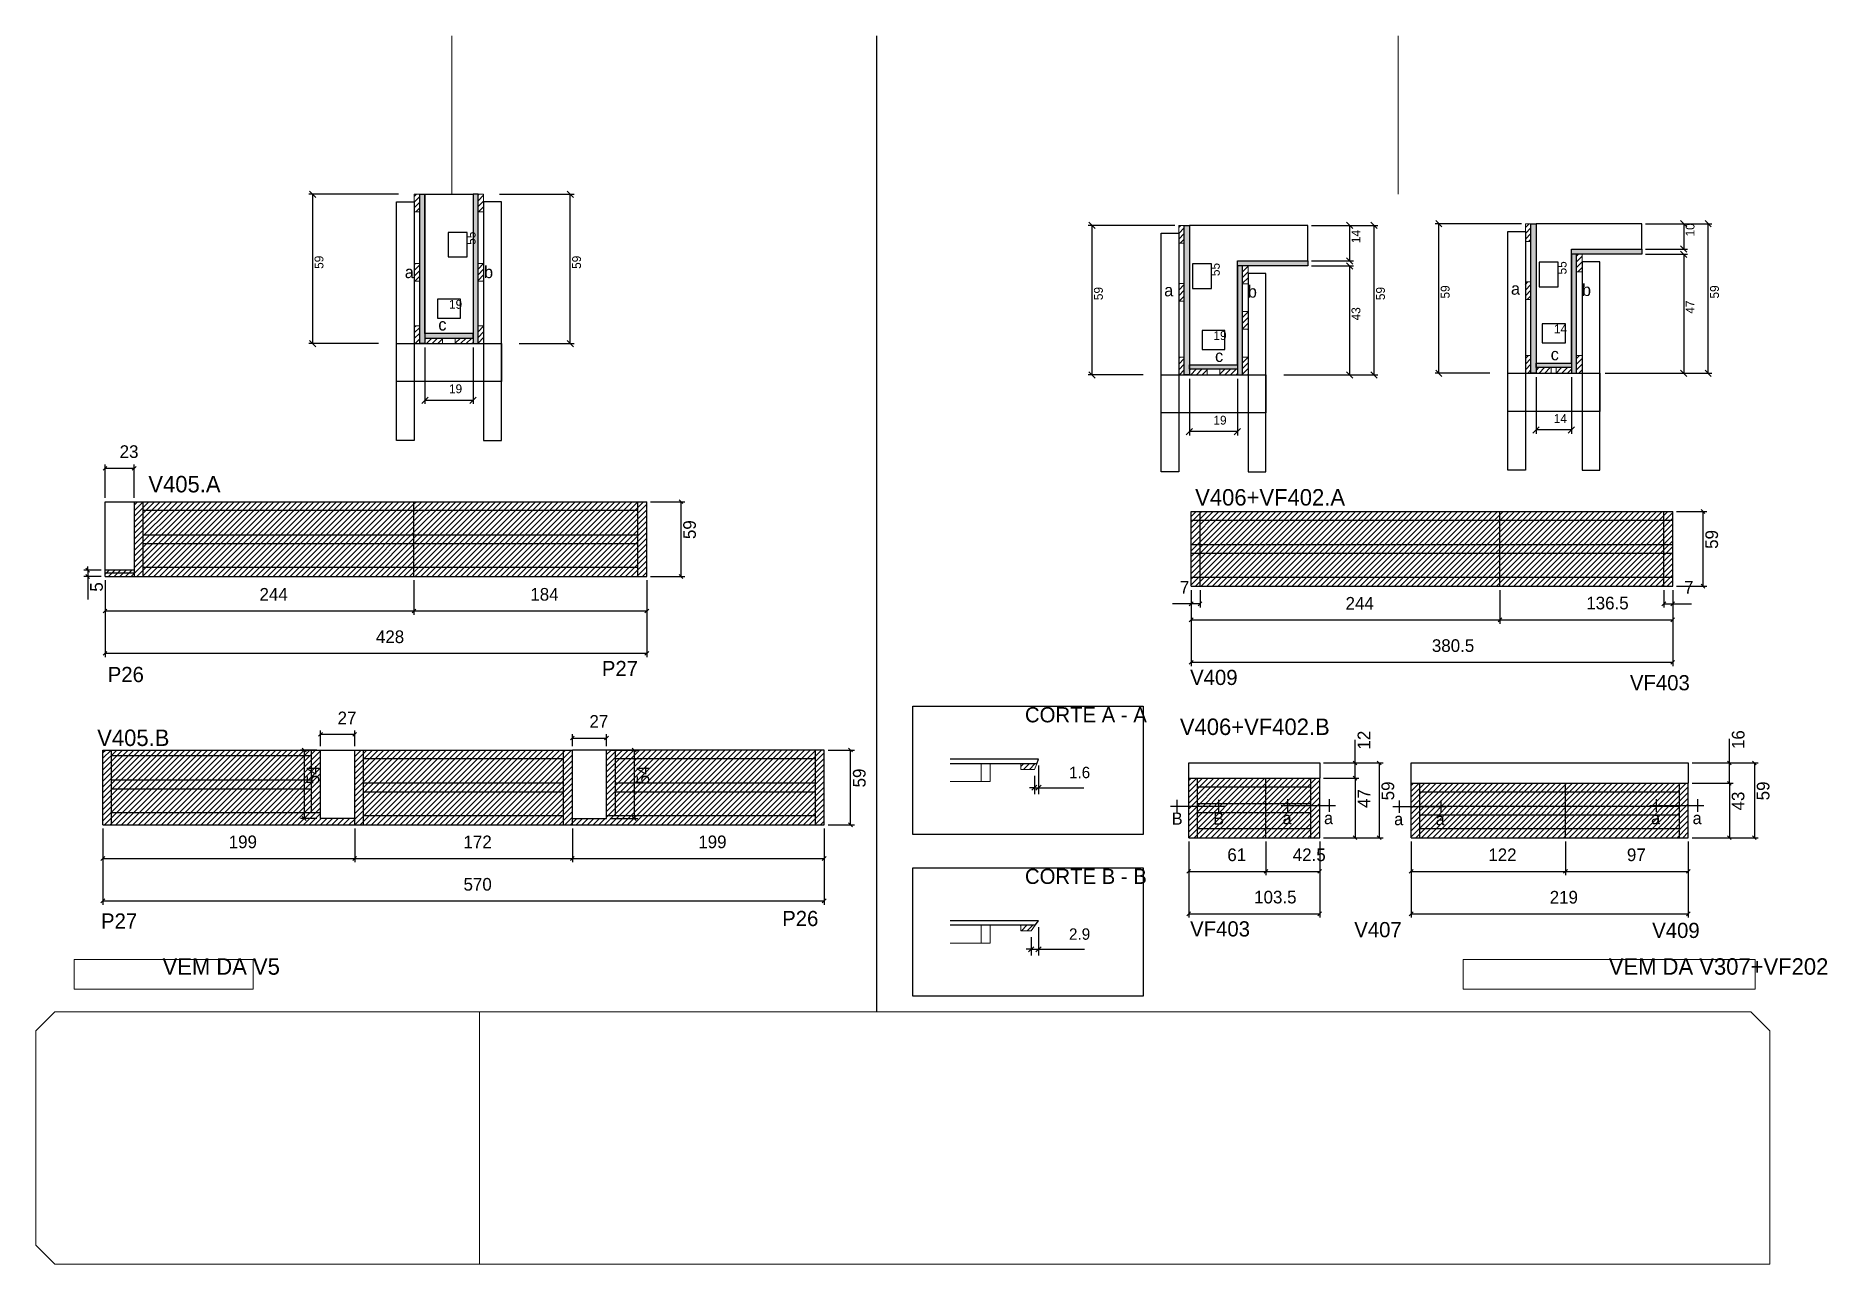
# Model space of a CAD drawing. Header units: metres. Extents: x 3181 to 4596, y 3741 to 4711.
import ezdxf

# ---------------------------------------------------------------- set-up
doc = ezdxf.new("R2010")
doc.units = ezdxf.units.M
for name, color, linetype in [('5', 7, 'Continuous'), ('CONCRETO', 7, 'Continuous'), ('COTA', 7, 'Continuous'), ('Cota Seção (2x)', 7, 'Continuous'), ('Cotas', 7, 'Continuous'), ('detalhes', 7, 'Continuous'), ('Hachura', 7, 'Continuous'), ('Madeira', 7, 'Continuous'), ('NOMENCLATURA', 7, 'Continuous'), ('Painéis', 7, 'Continuous'), ('REAPROVEITAMENTO', 7, 'Continuous'), ('SARR_2.2x7', 7, 'Continuous'), ('SARR_3.5x7', 7, 'Continuous'), ('SARR_EDITAR', 7, 'Continuous'), ('SARRAFO DE PRESSAO', 7, 'Continuous'), ('TEXTO PILAR', 7, 'Continuous'), ('Texto Seção', 7, 'Continuous')]:
    doc.layers.add(name, color=color, linetype=linetype)

msp = doc.modelspace()

# ---------------------------------------------------------------- hatches: boundary and pattern name
at = {"layer": 'COTA'}
h = msp.add_hatch(dxfattribs=at)
h.set_pattern_fill('AR-CONC')
h.paths.add_polyline_path([(3258.7, 4343.5), (3235.7, 4343.5), (3235.7, 4289.5), (3258.7, 4289.5), (3258.7, 4343.5), (3258.7, 4343.5)])
at = {"layer": 'Hachura'}
h = msp.add_hatch(dxfattribs=at)
h.set_pattern_fill('ANSI31')
h.paths.add_polyline_path([(3480, 4572.4), (3484.4, 4572.4), (3484.4, 4586.4), (3480, 4586.4), (3480, 4572.4)])
h = msp.add_hatch(color=7, dxfattribs=at)
h.dxf.hatch_style = 1
h.paths.add_polyline_path([(3488.4, 4586.4), (3484.4, 4586.4), (3484.4, 4468.4), (3488.4, 4468.4), (3488.4, 4586.4), (3488.4, 4586.4)])
h = msp.add_hatch(color=7, dxfattribs=at)
h.dxf.hatch_style = 1
h.paths.add_polyline_path([(3530.4, 4586.4), (3526.4, 4586.4), (3526.4, 4468.4), (3530.4, 4468.4), (3530.4, 4586.4), (3530.4, 4586.4)])
h = msp.add_hatch(dxfattribs=at)
h.set_pattern_fill('ANSI31')
h.paths.add_polyline_path([(3534.8, 4572.4), (3530.4, 4572.4), (3530.4, 4586.4), (3534.8, 4586.4), (3534.8, 4572.4)])
h = msp.add_hatch(dxfattribs=at)
h.set_pattern_fill('ANSI31')
h.paths.add_polyline_path([(4084, 4547.7), (4088.4, 4547.7), (4088.4, 4561.7), (4084, 4561.7), (4084, 4547.7)])
h = msp.add_hatch(color=7, dxfattribs=at)
h.dxf.hatch_style = 1
h.paths.add_polyline_path([(4088.4, 4561.7), (4092.4, 4561.7), (4092.4, 4443.7), (4088.4, 4443.7), (4088.4, 4561.7), (4088.4, 4561.7)])
h = msp.add_hatch(dxfattribs=at)
h.set_pattern_fill('ANSI31')
h.paths.add_polyline_path([(4357.9, 4549), (4362.3, 4549), (4362.3, 4563), (4357.9, 4563), (4357.9, 4549)])
h = msp.add_hatch(color=7, dxfattribs=at)
h.dxf.hatch_style = 1
h.paths.add_polyline_path([(4362.3, 4563), (4366.3, 4563), (4366.3, 4445), (4362.3, 4445), (4362.3, 4563), (4362.3, 4563)])
h = msp.add_hatch(dxfattribs=at)
h.set_pattern_fill('ANSI31')
h.paths.add_polyline_path([(3480, 4517.6), (3484.4, 4517.6), (3484.4, 4531.6), (3480, 4531.6), (3480, 4517.6)])
h = msp.add_hatch(dxfattribs=at)
h.set_pattern_fill('ANSI31')
h.paths.add_polyline_path([(3534.8, 4517.6), (3530.4, 4517.6), (3530.4, 4531.6), (3534.8, 4531.6), (3534.8, 4517.6)])
h = msp.add_hatch(color=7, dxfattribs=at)
h.dxf.hatch_style = 1
h.paths.add_polyline_path([(4130.4, 4529.7), (4130.4, 4533.7), (4186, 4533.7), (4186, 4529.7), (4130.4, 4529.7)])
h = msp.add_hatch(color=7, dxfattribs=at)
h.dxf.hatch_style = 1
h.paths.add_polyline_path([(4134.4, 4529.7), (4130.4, 4529.7), (4130.4, 4443.7), (4134.4, 4443.7), (4134.4, 4529.7), (4134.4, 4529.7)])
h = msp.add_hatch(dxfattribs=at)
h.set_pattern_fill('ANSI31')
h.paths.add_polyline_path([(4138.8, 4515.7), (4134.4, 4515.7), (4134.4, 4529.7), (4138.8, 4529.7), (4138.8, 4515.7)])
h = msp.add_hatch(color=7, dxfattribs=at)
h.dxf.hatch_style = 1
h.paths.add_polyline_path([(4394.3, 4539), (4394.3, 4543), (4449.9, 4543), (4449.9, 4539), (4394.3, 4539)])
h = msp.add_hatch(color=7, dxfattribs=at)
h.dxf.hatch_style = 1
h.paths.add_polyline_path([(4398.3, 4539), (4394.3, 4539), (4394.3, 4445), (4398.3, 4445), (4398.3, 4539), (4398.3, 4539)])
h = msp.add_hatch(dxfattribs=at)
h.set_pattern_fill('ANSI31')
h.paths.add_polyline_path([(4402.7, 4525), (4398.3, 4525), (4398.3, 4539), (4402.7, 4539), (4402.7, 4525)])
h = msp.add_hatch(dxfattribs=at)
h.set_pattern_fill('ANSI31')
h.paths.add_polyline_path([(4084, 4501.8), (4088.4, 4501.8), (4088.4, 4515.8), (4084, 4515.8), (4084, 4501.8)])
h = msp.add_hatch(dxfattribs=at)
h.set_pattern_fill('ANSI31')
h.paths.add_polyline_path([(4357.9, 4503.1), (4362.3, 4503.1), (4362.3, 4517.1), (4357.9, 4517.1), (4357.9, 4503.1)])
h = msp.add_hatch(dxfattribs=at)
h.set_pattern_fill('ANSI31')
h.paths.add_polyline_path([(4138.8, 4479.7), (4134.4, 4479.7), (4134.4, 4493.7), (4138.8, 4493.7), (4138.8, 4479.7)])
h = msp.add_hatch(dxfattribs=at)
h.set_pattern_fill('ANSI31')
h.paths.add_polyline_path([(3480, 4468.4), (3484.4, 4468.4), (3484.4, 4482.4), (3480, 4482.4), (3480, 4468.4)])
h = msp.add_hatch(color=7, dxfattribs=at)
h.dxf.hatch_style = 1
h.paths.add_polyline_path([(3526.4, 4472.8), (3526.4, 4476.4), (3488.4, 4476.4), (3488.4, 4472.8), (3526.4, 4472.8)])
h = msp.add_hatch(dxfattribs=at)
h.set_pattern_fill('ANSI31')
h.paths.add_polyline_path([(3488.4, 4468.4), (3488.4, 4472.8), (3502.4, 4472.8), (3502.4, 4468.4), (3488.4, 4468.4)])
h = msp.add_hatch(dxfattribs=at)
h.set_pattern_fill('ANSI31')
h.paths.add_polyline_path([(3526.4, 4468.4), (3526.4, 4472.8), (3512.4, 4472.8), (3512.4, 4468.4), (3526.4, 4468.4)])
h = msp.add_hatch(dxfattribs=at)
h.set_pattern_fill('ANSI31')
h.paths.add_polyline_path([(3534.8, 4468.4), (3530.4, 4468.4), (3530.4, 4482.4), (3534.8, 4482.4), (3534.8, 4468.4)])
h = msp.add_hatch(dxfattribs=at)
h.set_pattern_fill('ANSI31')
h.paths.add_polyline_path([(4357.9, 4445), (4362.3, 4445), (4362.3, 4459), (4357.9, 4459), (4357.9, 4445)])
h = msp.add_hatch(dxfattribs=at)
h.set_pattern_fill('ANSI31')
h.paths.add_polyline_path([(4402.7, 4445), (4398.3, 4445), (4398.3, 4459), (4402.7, 4459), (4402.7, 4445)])
h = msp.add_hatch(dxfattribs=at)
h.set_pattern_fill('ANSI31')
h.paths.add_polyline_path([(4084, 4443.7), (4088.4, 4443.7), (4088.4, 4457.7), (4084, 4457.7), (4084, 4443.7)])
h = msp.add_hatch(color=7, dxfattribs=at)
h.dxf.hatch_style = 1
h.paths.add_polyline_path([(4092.4, 4448.1), (4092.4, 4451.7), (4130.4, 4451.7), (4130.4, 4448.1), (4092.4, 4448.1)])
h = msp.add_hatch(dxfattribs=at)
h.set_pattern_fill('ANSI31')
h.paths.add_polyline_path([(4092.4, 4443.7), (4092.4, 4448.1), (4106.4, 4448.1), (4106.4, 4443.7), (4092.4, 4443.7)])
h = msp.add_hatch(dxfattribs=at)
h.set_pattern_fill('ANSI31')
h.paths.add_polyline_path([(4130.4, 4443.7), (4130.4, 4448.1), (4116.4, 4448.1), (4116.4, 4443.7), (4130.4, 4443.7)])
h = msp.add_hatch(dxfattribs=at)
h.set_pattern_fill('ANSI31')
h.paths.add_polyline_path([(4138.8, 4443.7), (4134.4, 4443.7), (4134.4, 4457.7), (4138.8, 4457.7), (4138.8, 4443.7)])
h = msp.add_hatch(color=7, dxfattribs=at)
h.dxf.hatch_style = 1
h.paths.add_polyline_path([(4366.3, 4449.4), (4366.3, 4453), (4394.3, 4453), (4394.3, 4449.4), (4366.3, 4449.4)])
h = msp.add_hatch(dxfattribs=at)
h.set_pattern_fill('ANSI31')
h.paths.add_polyline_path([(4366.3, 4445), (4366.3, 4449.4), (4378.3, 4449.4), (4378.3, 4445), (4366.3, 4445)])
h = msp.add_hatch(dxfattribs=at)
h.set_pattern_fill('ANSI31')
h.paths.add_polyline_path([(4394.3, 4445), (4394.3, 4449.4), (4382.3, 4449.4), (4382.3, 4445), (4394.3, 4445)])
h = msp.add_hatch(dxfattribs=at)
h.set_pattern_fill('ANSI31')
h.paths.add_polyline_path([(3971.8, 4136.5), (3970, 4132.1), (3959.2, 4132.1), (3959.2, 4136.5), (3971.8, 4136.5)])
h = msp.add_hatch(dxfattribs=at)
h.set_pattern_fill('ANSI31')
h.paths.add_polyline_path([(3970.6, 4009), (3967.4, 4004.6), (3959.2, 4004.6), (3959.2, 4009), (3970.6, 4009)])
at = {"layer": 'REAPROVEITAMENTO'}
h = msp.add_hatch(dxfattribs=at)
h.set_pattern_fill('ANSI31')
h.paths.add_polyline_path([(3258.7, 4289.5), (3235.7, 4289.5), (3235.7, 4284.5), (3479.7, 4284.5), (3479.7, 4343.5), (3258.7, 4343.5), (3258.7, 4289.5), (3258.7, 4289.5)])
h = msp.add_hatch(dxfattribs=at)
h.set_pattern_fill('ANSI31')
h.paths.add_polyline_path([(3663.7, 4284.5), (3663.7, 4343.5), (3479.7, 4343.5), (3479.7, 4284.5), (3663.7, 4284.5)])
h = msp.add_hatch(dxfattribs=at)
h.set_pattern_fill('ANSI31')
h.paths.add_polyline_path([(4474.3, 4276.8), (4474.3, 4335.8), (4093.8, 4335.8), (4093.8, 4276.8), (4474.3, 4276.8), (4474.3, 4276.8)])
h = msp.add_hatch(dxfattribs=at)
h.set_pattern_fill('ANSI31')
h.paths.add_polyline_path([(3405.9, 4093.4), (3405.9, 4147.4), (3233.9, 4147.4), (3233.9, 4088.4), (3432.9, 4088.4), (3432.9, 4093.4), (3405.9, 4093.4)])
h = msp.add_hatch(dxfattribs=at)
h.set_pattern_fill('ANSI31')
h.paths.add_polyline_path([(3604.9, 4088.4), (3604.9, 4147.4), (3432.9, 4147.4), (3432.9, 4088.4), (3604.9, 4088.4)])
h = msp.add_hatch(dxfattribs=at)
h.set_pattern_fill('ANSI31')
h.paths.add_polyline_path([(3631.9, 4093.4), (3604.9, 4093.4), (3604.9, 4088.4), (3803.9, 4088.4), (3803.9, 4147.4), (3631.9, 4147.4), (3631.9, 4093.4)])
h = msp.add_hatch(dxfattribs=at)
h.set_pattern_fill('ANSI31')
h.paths.add_polyline_path([(4195.4, 4078.2), (4195.4, 4125.2), (4091.9, 4125.2), (4091.9, 4078.2), (4195.4, 4078.2), (4195.4, 4078.2)])
h = msp.add_hatch(dxfattribs=at)
h.set_pattern_fill('ANSI31')
h.paths.add_polyline_path([(4486.6, 4078.2), (4486.6, 4121.2), (4267.6, 4121.2), (4267.6, 4078.2), (4486.6, 4078.2)])

# ---------------------------------------------------------------- linework, layer by layer
at = {"layer": 'CONCRETO', "color": 251, "lineweight": 25}
for points in [[(3488.4, 4586.4), (3488.4, 4586.4), (3526.4, 4586.4), (3526.4, 4558.4), (3526.4, 4558.4), (3526.4, 4476.4), (3488.4, 4476.4), (3488.4, 4586.4)], [(4186, 4533.7), (4186, 4561.7), (4092.4, 4561.7), (4092.4, 4533.7), (4092.4, 4533.7), (4092.4, 4451.7), (4130.4, 4451.7), (4130.4, 4533.7)], [(4449.9, 4543), (4449.9, 4563), (4366.3, 4563), (4366.3, 4535), (4366.3, 4535), (4366.3, 4453), (4394.3, 4453), (4394.3, 4543)]]:
    msp.add_lwpolyline(points, close=True, dxfattribs=at)
at = {"layer": 'COTA', "color": 241, "lineweight": 25}
for p, q in [((3845.2, 4711.4), (3845.2, 3940.7)), ((3235.7, 4289.5), (3235.7, 4343.5)), ((3235.7, 4343.5), (3258.7, 4343.5)), ((3405.9, 4147.4), (3432.9, 4147.4)), ((3631.9, 4147.4), (3604.9, 4147.4)), ((4091.9, 4125.2), (4091.9, 4137.2)), ((4091.9, 4137.2), (4195.4, 4137.2)), ((4195.4, 4137.2), (4195.4, 4125.2)), ((4267.6, 4121.2), (4267.6, 4137.2)), ((4267.6, 4137.2), (4486.6, 4137.2)), ((4486.6, 4137.2), (4486.6, 4121.2))]:
    msp.add_line(p, q, dxfattribs=at)
at = {"layer": 'COTA', "color": 4, "lineweight": 25}
for p, q in [((3467.4, 4586.4), (3396.7, 4586.4)), ((3399.7, 4586.4), (3399.7, 4468.4)), ((3547.4, 4586.4), (3606.2, 4586.4)), ((3603.2, 4468.4), (3603.2, 4586.4)), ((4081, 4561.7), (4012.5, 4561.7)), ((4015.5, 4443.7), (4015.5, 4561.7)), ((4189, 4561.7), (4241.4, 4561.7)), ((4189, 4561.7), (4222, 4561.7)), ((4219, 4561.7), (4219, 4533.7)), ((4238.4, 4443.7), (4238.4, 4561.7)), ((4354.9, 4563), (4286.5, 4563)), ((4289.5, 4445), (4289.5, 4563)), ((4452.9, 4563), (4505.3, 4563)), ((4452.9, 4563), (4486, 4563)), ((4483, 4563), (4483, 4543)), ((4502.3, 4445), (4502.3, 4563)), ((4189, 4533.7), (4222, 4533.7)), ((4189, 4529.7), (4222, 4529.7)), ((4219, 4529.7), (4219, 4443.7)), ((4452.9, 4543), (4486, 4543)), ((4452.9, 4539), (4486, 4539)), ((4483, 4539), (4483, 4445)), ((3451.8, 4468.4), (3396.7, 4468.4)), ((3488.4, 4465.4), (3488.4, 4420.7)), ((3526.4, 4465.4), (3526.4, 4420.7)), ((3563, 4468.4), (3606.2, 4468.4)), ((4329.7, 4445), (4286.5, 4445)), ((4420.9, 4445), (4505.3, 4445)), ((4420.9, 4445), (4486, 4445)), ((4055.8, 4443.7), (4012.5, 4443.7)), ((4092.4, 4440.7), (4092.4, 4395.9)), ((4130.4, 4440.7), (4130.4, 4395.9)), ((4167, 4443.7), (4241.4, 4443.7)), ((4167, 4443.7), (4222, 4443.7)), ((4366.3, 4442), (4366.3, 4397.2)), ((4394.3, 4442), (4394.3, 4397.2)), ((3488.4, 4423.7), (3526.4, 4423.7)), ((4130.4, 4398.9), (4092.4, 4398.9)), ((4394.3, 4400.2), (4366.3, 4400.2)), ((3666.7, 4343.5), (3693.7, 4343.5)), ((3690.7, 4343.5), (3690.7, 4284.5)), ((4477.3, 4335.8), (4501.2, 4335.8)), ((4498.2, 4335.8), (4498.2, 4276.8)), ((3235.7, 4281.5), (3235.7, 4254.3)), ((3235.7, 4281.5), (3235.7, 4220.8)), ((3479.7, 4281.5), (3479.7, 4254.3)), ((3479.7, 4281.5), (3479.7, 4254.3)), ((3663.7, 4281.5), (3663.7, 4254.3)), ((3663.7, 4281.5), (3663.7, 4220.8)), ((3666.7, 4284.5), (3693.7, 4284.5)), ((4477.3, 4276.8), (4501.2, 4276.8)), ((4093.8, 4262.9), (4079.1, 4262.9)), ((4093.8, 4273.8), (4093.8, 4247.2)), ((4093.8, 4273.8), (4093.8, 4213.7)), ((4093.8, 4273.8), (4093.8, 4259.9)), ((4100.8, 4262.9), (4093.8, 4262.9)), ((4100.8, 4273.8), (4100.8, 4259.9)), ((4337.8, 4273.8), (4337.8, 4247.2)), ((4337.8, 4273.8), (4337.8, 4247.2)), ((4467.3, 4273.8), (4467.3, 4259.9)), ((4467.3, 4262.9), (4474.3, 4262.9)), ((4474.3, 4273.8), (4474.3, 4247.2)), ((4474.3, 4273.8), (4474.3, 4213.7)), ((4474.3, 4273.8), (4474.3, 4259.9)), ((4474.3, 4262.9), (4489, 4262.9)), ((3235.7, 4257.3), (3479.7, 4257.3)), ((3479.7, 4257.3), (3663.7, 4257.3)), ((4093.8, 4250.2), (4337.8, 4250.2)), ((4337.8, 4250.2), (4474.3, 4250.2)), ((3235.7, 4223.8), (3663.7, 4223.8)), ((4093.8, 4216.7), (4474.3, 4216.7)), ((3405.9, 4150.4), (3405.9, 4162.8)), ((3432.9, 4150.4), (3432.9, 4162.8)), ((3402.9, 4147.4), (3390, 4147.4)), ((3393, 4147.4), (3393, 4093.4)), ((3432.9, 4159.8), (3405.9, 4159.8)), ((3604.9, 4150.4), (3604.9, 4159.9)), ((3604.9, 4156.9), (3631.9, 4156.9)), ((3631.9, 4150.4), (3631.9, 4159.9)), ((3634.9, 4147.4), (3656.7, 4147.4)), ((3653.7, 4147.4), (3653.7, 4093.4)), ((3806.9, 4147.4), (3827.7, 4147.4)), ((3824.7, 4088.4), (3824.7, 4147.4)), ((4223.3, 4137.2), (4223.3, 4155.5)), ((4519.1, 4137.2), (4519.1, 4156.2)), ((3973.2, 4135.1), (3973.2, 4112.7)), ((4198.4, 4137.2), (4226.3, 4137.2)), ((4198.4, 4137.2), (4245.4, 4137.2)), ((4223.3, 4125.2), (4223.3, 4137.2)), ((4242.4, 4137.2), (4242.4, 4078.2)), ((4489.6, 4137.2), (4522.1, 4137.2)), ((4489.6, 4137.2), (4541.8, 4137.2)), ((4519.1, 4121.2), (4519.1, 4137.2)), ((4538.8, 4137.2), (4538.8, 4078.2)), ((3970, 4127.1), (3970, 4112.7)), ((4198.4, 4125.2), (4226.3, 4125.2)), ((4198.4, 4125.2), (4226.3, 4125.2)), ((4223.3, 4125.2), (4223.3, 4078.2)), ((4489.6, 4121.2), (4522.1, 4121.2)), ((4489.6, 4121.2), (4522.1, 4121.2)), ((4519.1, 4121.2), (4519.1, 4078.2)), ((3970, 4117.7), (3966, 4117.7)), ((3970, 4117.7), (3973.2, 4117.7)), ((3973.2, 4117.7), (4009, 4117.7)), ((3402.9, 4093.4), (3390, 4093.4)), ((3634.9, 4093.4), (3656.7, 4093.4)), ((3233.9, 4085.4), (3233.9, 4058.8)), ((3233.9, 4085.4), (3233.9, 4025.3)), ((3432.9, 4085.4), (3432.9, 4058.8)), ((3432.9, 4085.4), (3432.9, 4058.8)), ((3604.9, 4085.4), (3604.9, 4058.8)), ((3604.9, 4085.4), (3604.9, 4058.8)), ((3803.9, 4085.4), (3803.9, 4058.8)), ((3803.9, 4085.4), (3803.9, 4025.3)), ((3806.9, 4088.4), (3827.7, 4088.4)), ((4198.4, 4078.2), (4226.3, 4078.2)), ((4198.4, 4078.2), (4245.4, 4078.2)), ((4489.6, 4078.2), (4522.1, 4078.2)), ((4489.6, 4078.2), (4541.8, 4078.2)), ((4091.9, 4075.2), (4091.9, 4048.6)), ((4091.9, 4075.2), (4091.9, 4015.1)), ((4152.9, 4075.2), (4152.9, 4048.6)), ((4152.9, 4075.2), (4152.9, 4048.6)), ((4195.4, 4075.2), (4195.4, 4048.6)), ((4195.4, 4075.2), (4195.4, 4015.1)), ((4267.6, 4075.2), (4267.6, 4048.6)), ((4267.6, 4075.2), (4267.6, 4015.1)), ((4389.6, 4075.2), (4389.6, 4048.6)), ((4389.6, 4075.2), (4389.6, 4048.6)), ((4486.6, 4075.2), (4486.6, 4048.6)), ((4486.6, 4075.2), (4486.6, 4015.1)), ((3233.9, 4061.8), (3432.9, 4061.8)), ((3432.9, 4061.8), (3604.9, 4061.8)), ((3604.9, 4061.8), (3803.9, 4061.8)), ((4091.9, 4051.6), (4152.9, 4051.6)), ((4152.9, 4051.6), (4195.4, 4051.6)), ((4267.6, 4051.6), (4389.6, 4051.6)), ((4389.6, 4051.6), (4486.6, 4051.6)), ((3233.9, 4028.3), (3803.9, 4028.3)), ((3973.2, 4007.6), (3973.2, 3985.1)), ((4091.9, 4018.1), (4195.4, 4018.1)), ((4267.6, 4018.1), (4486.6, 4018.1)), ((3967.4, 3999.6), (3967.4, 3985.1)), ((3967.4, 3990.1), (3963.4, 3990.1)), ((3967.4, 3990.1), (3973.2, 3990.1)), ((3973.2, 3990.1), (4009.5, 3990.1))]:
    msp.add_line(p, q, dxfattribs=at)
at = {"layer": 'COTA', "color": 0, "lineweight": 25}
for p, q in [((3692.2, 4342), (3689.2, 4345)), ((4499.7, 4334.3), (4496.7, 4337.3)), ((3689.2, 4286), (3692.2, 4283)), ((4496.7, 4278.3), (4499.7, 4275.3)), ((4095.3, 4264.4), (4092.3, 4261.4)), ((4099.3, 4261.4), (4102.3, 4264.4)), ((4468.8, 4264.4), (4465.8, 4261.4)), ((4472.8, 4261.4), (4475.8, 4264.4)), ((3237.2, 4258.8), (3234.2, 4255.8)), ((3478.2, 4255.8), (3481.2, 4258.8)), ((3481.2, 4258.8), (3478.2, 4255.8)), ((3662.2, 4255.8), (3665.2, 4258.8)), ((4095.3, 4251.7), (4092.3, 4248.7)), ((4336.3, 4248.7), (4339.3, 4251.7)), ((4339.3, 4251.7), (4336.3, 4248.7)), ((4472.8, 4248.7), (4475.8, 4251.7)), ((3237.2, 4225.3), (3234.2, 4222.3)), ((3662.2, 4222.3), (3665.2, 4225.3)), ((4095.3, 4218.2), (4092.3, 4215.2)), ((4472.8, 4215.2), (4475.8, 4218.2)), ((3407.4, 4161.3), (3404.4, 4158.3)), ((3431.4, 4158.3), (3434.4, 4161.3)), ((3394.5, 4145.9), (3391.5, 4148.9)), ((3606.4, 4158.4), (3603.4, 4155.4)), ((3630.4, 4155.4), (3633.4, 4158.4)), ((3655.2, 4145.9), (3652.2, 4148.9)), ((3826.2, 4145.9), (3823.2, 4148.9)), ((4224.8, 4135.7), (4221.8, 4138.7)), ((4243.9, 4135.7), (4240.9, 4138.7)), ((4520.6, 4135.7), (4517.6, 4138.7)), ((4540.3, 4135.7), (4537.3, 4138.7)), ((4224.8, 4123.7), (4221.8, 4126.7)), ((4221.8, 4126.7), (4224.8, 4123.7)), ((4520.6, 4119.7), (4517.6, 4122.7)), ((4517.6, 4122.7), (4520.6, 4119.7)), ((3391.5, 4094.9), (3394.5, 4091.9)), ((3652.2, 4094.9), (3655.2, 4091.9)), ((3823.2, 4089.9), (3826.2, 4086.9)), ((4221.8, 4079.7), (4224.8, 4076.7)), ((4240.9, 4079.7), (4243.9, 4076.7)), ((4517.6, 4079.7), (4520.6, 4076.7)), ((4537.3, 4079.7), (4540.3, 4076.7)), ((3235.4, 4063.3), (3232.4, 4060.3)), ((3431.4, 4060.3), (3434.4, 4063.3)), ((3434.4, 4063.3), (3431.4, 4060.3)), ((3606.4, 4063.3), (3603.4, 4060.3)), ((3603.4, 4060.3), (3606.4, 4063.3)), ((3802.4, 4060.3), (3805.4, 4063.3)), ((4093.4, 4053.1), (4090.4, 4050.1)), ((4151.4, 4050.1), (4154.4, 4053.1)), ((4154.4, 4053.1), (4151.4, 4050.1)), ((4193.9, 4050.1), (4196.9, 4053.1)), ((4269.1, 4053.1), (4266.1, 4050.1)), ((4388.1, 4050.1), (4391.1, 4053.1)), ((4391.1, 4053.1), (4388.1, 4050.1)), ((4485.1, 4050.1), (4488.1, 4053.1)), ((3235.4, 4029.8), (3232.4, 4026.8)), ((3802.4, 4026.8), (3805.4, 4029.8)), ((4093.4, 4019.6), (4090.4, 4016.6)), ((4193.9, 4016.6), (4196.9, 4019.6)), ((4269.1, 4019.6), (4266.1, 4016.6)), ((4485.1, 4016.6), (4488.1, 4019.6))]:
    msp.add_line(p, q, dxfattribs=at)
for points in [[(3402.2, 4583.9), (3397.2, 4588.9)], [(3605.7, 4583.9), (3600.7, 4588.9)], [(4018, 4559.2), (4013, 4564.2)], [(4221.5, 4559.2), (4216.5, 4564.2)], [(4240.9, 4559.2), (4235.9, 4564.2)], [(4292, 4560.5), (4287, 4565.5)], [(4485.5, 4560.5), (4480.5, 4565.5)], [(4504.8, 4560.5), (4499.8, 4565.5)], [(4480.5, 4545.5), (4485.5, 4540.5)], [(4216.5, 4536.2), (4221.5, 4531.2)], [(4221.5, 4527.2), (4216.5, 4532.2)], [(4485.5, 4536.5), (4480.5, 4541.5)], [(3397.2, 4470.9), (3402.2, 4465.9)], [(3600.7, 4470.9), (3605.7, 4465.9)], [(4013, 4446.2), (4018, 4441.2)], [(4216.5, 4446.2), (4221.5, 4441.2)], [(4235.9, 4446.2), (4240.9, 4441.2)], [(4287, 4447.5), (4292, 4442.5)], [(4480.5, 4447.5), (4485.5, 4442.5)], [(4499.8, 4447.5), (4504.8, 4442.5)], [(3490.9, 4426.2), (3485.9, 4421.2)], [(3523.9, 4421.2), (3528.9, 4426.2)], [(4368.8, 4402.7), (4363.8, 4397.7)], [(4391.8, 4397.7), (4396.8, 4402.7)], [(4094.9, 4401.4), (4089.9, 4396.4)], [(4127.9, 4396.4), (4132.9, 4401.4)], [(3968, 4115.7), (3972, 4119.7)], [(3975.2, 4119.7), (3971.2, 4115.7)], [(3965.4, 3988.1), (3969.4, 3992.1)], [(3975.2, 3992.1), (3971.2, 3988.1)]]:
    msp.add_lwpolyline(points, dxfattribs=at)
at = {"layer": 'Cota Seção (2x)', "color": 180, "lineweight": 25}
for p, q in [((3521.9, 4556.1), (3506.9, 4556.1)), ((3506.9, 4556.1), (3506.9, 4536.8)), ((3521.9, 4536.8), (3521.9, 4556.1)), ((3506.9, 4536.8), (3521.9, 4536.8)), ((4109.9, 4531.3), (4094.9, 4531.3)), ((4094.9, 4531.3), (4094.9, 4512)), ((4109.9, 4512), (4109.9, 4531.3)), ((4383.9, 4532.6), (4368.9, 4532.6)), ((4368.9, 4532.6), (4368.9, 4513.3)), ((4383.9, 4513.3), (4383.9, 4532.6)), ((3516.4, 4503.4), (3498.4, 4503.4)), ((3498.4, 4503.4), (3498.4, 4488.4)), ((3516.4, 4488.4), (3516.4, 4503.4)), ((4094.9, 4512), (4109.9, 4512)), ((4368.9, 4513.3), (4383.9, 4513.3)), ((3498.4, 4488.4), (3516.4, 4488.4)), ((4120.4, 4478.7), (4102.4, 4478.7)), ((4102.4, 4478.7), (4102.4, 4463.7)), ((4120.4, 4463.7), (4120.4, 4478.7)), ((4389.7, 4484), (4371.1, 4484)), ((4371.1, 4484), (4371.1, 4469)), ((4389.7, 4469), (4389.7, 4484)), ((4102.4, 4463.7), (4120.4, 4463.7)), ((4371.1, 4469), (4389.7, 4469))]:
    msp.add_line(p, q, dxfattribs=at)
at = {"layer": 'Cotas', "color": 1, "lineweight": 25}
for points in [[(3873.9, 4182), (4055.8, 4182), (4055.8, 4080.6), (3873.9, 4080.6)], [(3873.9, 4054.4), (4055.8, 4054.4), (4055.8, 3953), (3873.9, 3953)]]:
    msp.add_lwpolyline(points, close=True, dxfattribs=at)
at = {"layer": 'Madeira', "color": 126, "lineweight": 18}
for points in [[(3480, 4572.4), (3484.4, 4572.4), (3484.4, 4586.4), (3480, 4586.4)], [(3534.8, 4572.4), (3530.4, 4572.4), (3530.4, 4586.4), (3534.8, 4586.4)], [(4084, 4547.7), (4088.4, 4547.7), (4088.4, 4561.7), (4084, 4561.7)], [(4357.9, 4549), (4362.3, 4549), (4362.3, 4563), (4357.9, 4563)], [(3480, 4517.6), (3484.4, 4517.6), (3484.4, 4531.6), (3480, 4531.6)], [(3534.8, 4517.6), (3530.4, 4517.6), (3530.4, 4531.6), (3534.8, 4531.6)], [(4138.8, 4515.7), (4134.4, 4515.7), (4134.4, 4529.7), (4138.8, 4529.7)], [(4402.7, 4525), (4398.3, 4525), (4398.3, 4539), (4402.7, 4539)], [(4084, 4501.8), (4088.4, 4501.8), (4088.4, 4515.8), (4084, 4515.8)], [(4357.9, 4503.1), (4362.3, 4503.1), (4362.3, 4517.1), (4357.9, 4517.1)], [(4138.8, 4479.7), (4134.4, 4479.7), (4134.4, 4493.7), (4138.8, 4493.7)], [(3480, 4468.4), (3484.4, 4468.4), (3484.4, 4482.4), (3480, 4482.4)], [(3488.4, 4468.4), (3488.4, 4472.8), (3502.4, 4472.8), (3502.4, 4468.4)], [(3526.4, 4468.4), (3526.4, 4472.8), (3512.4, 4472.8), (3512.4, 4468.4)], [(3534.8, 4468.4), (3530.4, 4468.4), (3530.4, 4482.4), (3534.8, 4482.4)], [(4357.9, 4445), (4362.3, 4445), (4362.3, 4459), (4357.9, 4459)], [(4402.7, 4445), (4398.3, 4445), (4398.3, 4459), (4402.7, 4459)], [(4084, 4443.7), (4088.4, 4443.7), (4088.4, 4457.7), (4084, 4457.7)], [(4092.4, 4443.7), (4092.4, 4448.1), (4106.4, 4448.1), (4106.4, 4443.7)], [(4130.4, 4443.7), (4130.4, 4448.1), (4116.4, 4448.1), (4116.4, 4443.7)], [(4138.8, 4443.7), (4134.4, 4443.7), (4134.4, 4457.7), (4138.8, 4457.7)], [(4366.3, 4445), (4366.3, 4449.4), (4378.3, 4449.4), (4378.3, 4445)], [(4394.3, 4445), (4394.3, 4449.4), (4382.3, 4449.4), (4382.3, 4445)], [(3934.9, 4122.5), (3934.9, 4136.5), (3927.9, 4136.5), (3927.9, 4122.5)], [(3959.2, 4136.5), (3971.8, 4136.5), (3970, 4132.1), (3959.2, 4132.1)], [(3934.9, 3995), (3934.9, 4009), (3927.9, 4009), (3927.9, 3995)], [(3959.2, 4009), (3970.6, 4009), (3967.4, 4004.6), (3959.2, 4004.6)]]:
    msp.add_lwpolyline(points, close=True, dxfattribs=at)
for points in [[(3934.9, 4136.5), (3934.9, 4122.5), (3903.4, 4122.5)], [(3934.9, 4009), (3934.9, 3995), (3903.4, 3995)]]:
    msp.add_lwpolyline(points, dxfattribs=at)
at = {"layer": 'NOMENCLATURA', "color": 7, "lineweight": 25}
for p, q in [((4082.5, 4108.1), (4082.5, 4098.1)), ((4115.3, 4108.1), (4115.3, 4098.1)), ((4170, 4108.5), (4170, 4098.6)), ((4202.8, 4108.5), (4202.8, 4098.6)), ((4258.2, 4107.7), (4258.2, 4097.8)), ((4291, 4107.7), (4291, 4097.8)), ((4461.2, 4108.5), (4461.2, 4098.6)), ((4494, 4108.5), (4494, 4098.6)), ((4077.5, 4103.1), (4120.3, 4103.1)), ((4165, 4103.6), (4207.8, 4103.6)), ((4253.2, 4102.8), (4296, 4102.8)), ((4456.2, 4103.6), (4499, 4103.6))]:
    msp.add_line(p, q, dxfattribs=at)
at = {"layer": 'Painéis', "color": 0, "lineweight": 25}
for p, q in [((3237.2, 4371.4), (3234.2, 4368.4)), ((3257.2, 4368.4), (3260.2, 4371.4)), ((3220.5, 4291), (3223.5, 4288)), ((3223.5, 4283), (3220.5, 4286))]:
    msp.add_line(p, q, dxfattribs=at)
at = {"layer": 'Painéis', "color": 4, "lineweight": 25}
for p, q in [((3235.7, 4346.5), (3235.7, 4372.9)), ((3235.7, 4369.9), (3258.7, 4369.9)), ((3258.7, 4346.5), (3258.7, 4372.9)), ((3232.7, 4289.5), (3219, 4289.5)), ((3222, 4289.5), (3222, 4292.5)), ((3222, 4289.5), (3222, 4284.5)), ((3232.7, 4284.5), (3219, 4284.5)), ((3222, 4284.5), (3222, 4266.4))]:
    msp.add_line(p, q, dxfattribs=at)
at = {"layer": 'Painéis', "color": 200, "lineweight": 25}
for p, q in [((3258.7, 4343.5), (3663.7, 4343.5)), ((3258.7, 4343.5), (3258.7, 4289.5)), ((3479.7, 4284.5), (3479.7, 4343.5)), ((3663.7, 4284.5), (3663.7, 4343.5)), ((4093.8, 4335.8), (4474.3, 4335.8)), ((4093.8, 4276.8), (4093.8, 4335.8)), ((4337.8, 4276.8), (4337.8, 4335.8)), ((4474.3, 4276.8), (4474.3, 4335.8)), ((3235.7, 4284.5), (3235.7, 4289.5)), ((3258.7, 4289.5), (3235.7, 4289.5)), ((3235.7, 4284.5), (3663.7, 4284.5)), ((4093.8, 4276.8), (4474.3, 4276.8)), ((3233.9, 4147.4), (3405.9, 4147.4)), ((3233.9, 4088.4), (3233.9, 4147.4)), ((3405.9, 4093.4), (3405.9, 4147.4)), ((3432.9, 4088.4), (3432.9, 4147.4)), ((3432.9, 4147.4), (3604.9, 4147.4)), ((3604.9, 4088.4), (3604.9, 4147.4)), ((3803.9, 4147.4), (3631.9, 4147.4)), ((3631.9, 4093.4), (3631.9, 4147.4)), ((3803.9, 4088.4), (3803.9, 4147.4)), ((3973.2, 4140.1), (3903.4, 4140.1)), ((3971.8, 4136.5), (3903.4, 4136.5)), ((3971.8, 4136.5), (3973.2, 4140.1)), ((4091.9, 4125.2), (4195.4, 4125.2)), ((4091.9, 4078.2), (4091.9, 4125.2)), ((4152.9, 4078.2), (4152.9, 4125.2)), ((4195.4, 4078.2), (4195.4, 4125.2)), ((4267.6, 4121.2), (4486.6, 4121.2)), ((4267.6, 4078.2), (4267.6, 4121.2)), ((4389.6, 4078.2), (4389.6, 4121.2)), ((4486.6, 4078.2), (4486.6, 4121.2)), ((3432.9, 4093.4), (3405.9, 4093.4)), ((3604.9, 4093.4), (3631.9, 4093.4)), ((3233.9, 4088.4), (3803.9, 4088.4)), ((4091.9, 4078.2), (4195.4, 4078.2)), ((4267.6, 4078.2), (4486.6, 4078.2)), ((3973.2, 4012.6), (3903.4, 4012.6)), ((3970.6, 4009), (3903.4, 4009)), ((3970.6, 4009), (3973.2, 4012.6))]:
    msp.add_line(p, q, dxfattribs=at)
for points in [[(3484.4, 4586.4), (3488.4, 4586.4), (3488.4, 4468.4), (3484.4, 4468.4)], [(3530.4, 4586.4), (3526.4, 4586.4), (3526.4, 4468.4), (3530.4, 4468.4)], [(4088.4, 4561.7), (4092.4, 4561.7), (4092.4, 4443.7), (4088.4, 4443.7)], [(4362.3, 4563), (4366.3, 4563), (4366.3, 4445), (4362.3, 4445)], [(4130.4, 4529.7), (4130.4, 4533.7), (4186, 4533.7), (4186, 4529.7)], [(4134.4, 4529.7), (4130.4, 4529.7), (4130.4, 4443.7), (4134.4, 4443.7)], [(4394.3, 4539), (4394.3, 4543), (4449.9, 4543), (4449.9, 4539)], [(4398.3, 4539), (4394.3, 4539), (4394.3, 4445), (4398.3, 4445)], [(3526.4, 4472.8), (3526.4, 4476.4), (3488.4, 4476.4), (3488.4, 4472.8)], [(4092.4, 4448.1), (4092.4, 4451.7), (4130.4, 4451.7), (4130.4, 4448.1)], [(4366.3, 4449.4), (4366.3, 4453), (4394.3, 4453), (4394.3, 4449.4)]]:
    msp.add_lwpolyline(points, close=True, dxfattribs=at)
at = {"layer": 'SARR_2.2x7', "color": 40, "lineweight": 25}
for p, q in [((3265.7, 4284.5), (3265.7, 4343.5)), ((3479.7, 4336.5), (3265.7, 4336.5)), ((3656.7, 4336.5), (3479.7, 4336.5)), ((3656.7, 4284.5), (3656.7, 4343.5)), ((4100.8, 4276.8), (4100.8, 4335.8)), ((4467.3, 4276.8), (4467.3, 4335.8)), ((3265.7, 4317.5), (3479.7, 4317.5)), ((3479.7, 4317.5), (3656.7, 4317.5)), ((4337.8, 4328.8), (4093.8, 4328.8)), ((4474.3, 4328.8), (4337.8, 4328.8)), ((3265.7, 4310.5), (3479.7, 4310.5)), ((3479.7, 4310.5), (3656.7, 4310.5)), ((4093.8, 4309.8), (4337.8, 4309.8)), ((4093.8, 4302.8), (4337.8, 4302.8)), ((4337.8, 4309.8), (4474.3, 4309.8)), ((4337.8, 4302.8), (4474.3, 4302.8)), ((3479.7, 4291.5), (3265.7, 4291.5)), ((3656.7, 4291.5), (3479.7, 4291.5)), ((4337.8, 4283.8), (4093.8, 4283.8)), ((4474.3, 4283.8), (4337.8, 4283.8)), ((3240.9, 4088.4), (3240.9, 4147.4)), ((3398.9, 4097.9), (3398.9, 4147.4)), ((3439.9, 4088.4), (3439.9, 4147.4)), ((3597.9, 4088.4), (3597.9, 4147.4)), ((3638.9, 4095.4), (3638.9, 4147.4)), ((3796.9, 4088.4), (3796.9, 4147.4)), ((3398.9, 4142.9), (3240.9, 4142.9)), ((3597.9, 4140.4), (3439.9, 4140.4)), ((3796.9, 4140.4), (3638.9, 4140.4)), ((3240.9, 4123.9), (3398.9, 4123.9)), ((3439.9, 4121.4), (3597.9, 4121.4)), ((3638.9, 4121.4), (3796.9, 4121.4)), ((4098.9, 4078.2), (4098.9, 4125.2)), ((4188.4, 4078.2), (4188.4, 4125.2)), ((4274.6, 4078.2), (4274.6, 4121.2)), ((4479.6, 4078.2), (4479.6, 4121.2)), ((3240.9, 4116.9), (3398.9, 4116.9)), ((3439.9, 4114.4), (3597.9, 4114.4)), ((3638.9, 4114.4), (3796.9, 4114.4)), ((4152.9, 4118.2), (4098.9, 4118.2)), ((4098.9, 4105.2), (4152.9, 4105.2)), ((4188.4, 4118.2), (4152.9, 4118.2)), ((4152.9, 4105.2), (4188.4, 4105.2)), ((4389.6, 4114.2), (4274.6, 4114.2)), ((4479.6, 4114.2), (4389.6, 4114.2)), ((3405.9, 4097.9), (3240.9, 4097.9)), ((3597.9, 4095.4), (3439.9, 4095.4)), ((3796.9, 4095.4), (3631.9, 4095.4)), ((4098.9, 4098.2), (4152.9, 4098.2)), ((4152.9, 4098.2), (4188.4, 4098.2)), ((4274.6, 4103.2), (4389.6, 4103.2)), ((4274.6, 4096.2), (4389.6, 4096.2)), ((4389.6, 4103.2), (4479.6, 4103.2)), ((4389.6, 4096.2), (4479.6, 4096.2)), ((4152.9, 4085.2), (4098.9, 4085.2)), ((4188.4, 4085.2), (4152.9, 4085.2)), ((4389.6, 4085.2), (4274.6, 4085.2)), ((4479.6, 4085.2), (4389.6, 4085.2))]:
    msp.add_line(p, q, dxfattribs=at)
at = {"layer": 'SARR_3.5x7', "color": 81, "lineweight": 25}
for points in [[(3466, 4580.4), (3480, 4580.4), (3480, 4392), (3466, 4392)], [(3548.8, 4580.4), (3534.8, 4580.4), (3534.8, 4392), (3548.8, 4392)], [(4070, 4555.7), (4084, 4555.7), (4084, 4367.2), (4070, 4367.2)], [(4343.9, 4557), (4357.9, 4557), (4357.9, 4368.5), (4343.9, 4368.5)], [(4416.7, 4533), (4402.7, 4533), (4402.7, 4368.5), (4416.7, 4368.5)], [(4152.8, 4523.7), (4138.8, 4523.7), (4138.8, 4367.2), (4152.8, 4367.2)], [(3466, 4468.4), (3548.8, 4468.4), (3548.8, 4438.4), (3466, 4438.4)], [(4343.9, 4445), (4416.7, 4445), (4416.7, 4414.9), (4343.9, 4414.9)], [(4070, 4443.7), (4152.8, 4443.7), (4152.8, 4413.6), (4070, 4413.6)]]:
    msp.add_lwpolyline(points, close=True, dxfattribs=at)
at = {"layer": 'SARR_EDITAR', "color": 141, "lineweight": 25}
for p, q in [((3258.7, 4289.5), (3258.7, 4284.5)), ((3258.7, 4287), (3235.7, 4287))]:
    msp.add_line(p, q, dxfattribs=at)
at = {"layer": 'SARRAFO DE PRESSAO', "color": 30, "lineweight": 9}
msp.add_line((3531.6, 3741.4), (3531.6, 3940.7), dxfattribs=at)
msp.add_lwpolyline([(4551, 3741.4), (4551, 3925.7), (4536, 3940.7), (3196, 3940.7), (3181, 3925.7), (3181, 3756.4), (3196, 3741.4), (4551, 3741.4)], dxfattribs=at)
at = {"layer": 'Texto Seção', "color": 252, "lineweight": 15}
for p, q in [((3509.6, 4586.4), (3509.6, 4711.4)), ((4257.3, 4586.4), (4257.3, 4711.4))]:
    msp.add_line(p, q, dxfattribs=at)
at = {"layer": 'Texto Seção', "color": 7, "lineweight": 15}
for points in [[(3211.3, 3981.9), (3352.7, 3981.9), (3352.7, 3958.7), (3211.3, 3958.7)], [(4308.8, 3981.9), (4539.4, 3981.9), (4539.4, 3958.7), (4308.8, 3958.7)]]:
    msp.add_lwpolyline(points, close=True, dxfattribs=at)

# ---------------------------------------------------------------- texts
at = {"layer": '5', "color": 5, "lineweight": 25}
for s, rotation, p in [('P27', 360, (3628.2, 4205.8)), ('P26', 0, (3237.8, 4201.1)), ('V409', 360, (4093, 4198.8)), ('VF403', 360, (4440.5, 4194.6)), ('P26', 0, (3770.7, 4008.4)), ('P27', 0, (3232.5, 4006.4)), ('VF403', 360, (4093, 4000.2)), ('V407', 360, (4222.7, 3999.6)), ('V409', 360, (4458.1, 3999))]:
    msp.add_text(s, height=12, rotation=rotation, dxfattribs=at).set_placement(p)
at = {"layer": 'COTA', "color": 1, "lineweight": 25}
for s, p in [('14', (4227.5, 4547.7)), ('10', (4491.5, 4553)), ('59', (3408.2, 4527.4)), ('59', (3611.7, 4527.4)), ('59', (4024, 4502.7)), ('59', (4246.9, 4502.7)), ('59', (4298, 4504)), ('47', (4491.5, 4492)), ('59', (4510.8, 4504)), ('43', (4227.5, 4486.7))]:
    msp.add_text(s, height=7, rotation=90, dxfattribs=at).set_placement(p)
for s, p in [('19', (3507.4, 4429.2)), ('19', (4111.4, 4404.4)), ('14', (4380.3, 4405.7))]:
    msp.add_text(s, height=7, dxfattribs=at).set_placement(p)
at = {"layer": 'COTA', "color": 240, "lineweight": 25}
for s, p in [('59', (3702.5, 4314)), ('59', (4510.1, 4306.3)), ('12', (4235.3, 4147.8)), ('16', (4531, 4148.2)), ('54', (3404.9, 4120.4)), ('54', (3665.6, 4120.4)), ('59', (3836.6, 4117.9)), ('59', (4254.2, 4107.7)), ('59', (4550.7, 4107.7)), ('47', (4235.3, 4101.7)), ('43', (4530.9, 4099.7))]:
    msp.add_text(s, height=10, rotation=90, dxfattribs=at).set_placement(p)
for s, height, p in [('244', 10, (3357.7, 4265.4)), ('184', 10, (3571.7, 4265.4)), ('7', 10, (4084.9, 4270.9)), ('7', 10, (4483.2, 4270.9)), ('244', 10, (4215.8, 4258.3)), ('136.5', 10, (4406, 4258.5)), ('428', 10, (3449.7, 4231.9)), ('380.5', 10, (4284, 4224.9)), ('27', 10, (3419.4, 4167.8)), ('27', 10, (3618.4, 4165)), ('1.6', 9, (3997.3, 4125.2)), ('199', 10, (3333.4, 4069.9)), ('172', 10, (3518.9, 4069.9)), ('199', 10, (3704.4, 4069.9)), ('61', 10, (4122.4, 4059.7)), ('42.5', 10, (4174.1, 4059.7)), ('122', 10, (4328.6, 4059.7)), ('97', 10, (4438.1, 4059.7)), ('570', 10, (3518.9, 4036.4)), ('103.5', 10, (4143.6, 4026.3)), ('219', 10, (4377.1, 4026.2)), ('2.9', 9, (3997.3, 3997.6))]:
    msp.add_text(s, height=height, dxfattribs=at).set_placement(p)
at = {"layer": 'Cota Seção (2x)', "color": 1, "lineweight": 25}
for p in [(3528.4, 4546.4), (4116.4, 4521.7), (4390.4, 4523)]:
    msp.add_text('55', height=7, rotation=90, dxfattribs=at).set_placement(p)
for s, p in [('19', (3507.4, 4495.9)), ('19', (4111.4, 4471.2)), ('14', (4380.4, 4476.5))]:
    msp.add_text(s, height=7, dxfattribs=at).set_placement(p)
at = {"layer": 'detalhes', "color": 4, "lineweight": 25}
for s, p in [('b', (3535.1, 4520.1)), ('a', (3472.5, 4520.1)), ('b', (4402.6, 4506)), ('a', (4072.5, 4505.7)), ('b', (4138.6, 4504.7)), ('a', (4346.5, 4507)), ('c', (3499, 4478.7)), ('c', (4112.7, 4453.9)), ('c', (4377.9, 4455.2)), ('B', (4078.5, 4088.5)), ('B', (4111.3, 4088.5)), ('a', (4166, 4088.9)), ('a', (4198.8, 4088.9)), ('a', (4254.2, 4088.1)), ('a', (4287, 4088.1)), ('a', (4457.2, 4088.9)), ('a', (4490, 4088.9))]:
    msp.add_text(s, height=9.6, dxfattribs=at).set_placement(p)
at = {"layer": 'Painéis', "color": 240, "lineweight": 25}
msp.add_text('23', height=10, dxfattribs=at).set_placement((3247.2, 4378.1))
msp.add_text('5', height=10, rotation=90, dxfattribs=at).set_placement((3233.9, 4272.5))
at = {"layer": 'TEXTO PILAR', "color": 3, "lineweight": 15}
for s, p in [('CORTE A - A', (3962.5, 4169.3)), ('CORTE B - B', (3962.5, 4041.7))]:
    msp.add_text(s, height=12, dxfattribs=at).set_placement(p)
at = {"layer": 'Texto Seção', "color": 7, "lineweight": 15}
for s, p in [('V405.A', (3269.9, 4350.9)), ('V406+VF402.A', (4097, 4340.5)), ('V405.B', (3229.5, 4150.6)), ('V406+VF402.B', (4084.9, 4159.3)), ('VEM DA V5', (3281.1, 3970)), ('VEM DA V307+VF202', (4423.8, 3970))]:
    msp.add_text(s, height=13, dxfattribs=at).set_placement(p)

doc.saveas('drawing.dxf')
